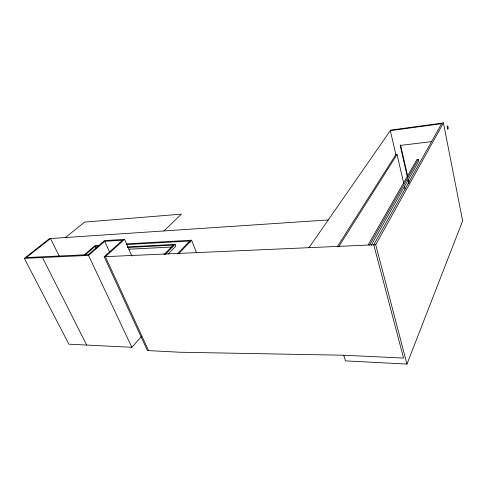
<?xml version="1.0" encoding="UTF-8"?>
<svg xmlns="http://www.w3.org/2000/svg" width="487" height="487" viewBox="0 0 487 487"><rect width="100%" height="100%" fill="white"/><g stroke="black" fill="none" stroke-linecap="round" stroke-linejoin="round"><path stroke-width="0.73" d="M141.309 336.627L131.855 347.304L68.868 344.175L24.35 258.372L88.537 255.407L104.711 241.308L122.487 240.237L104.194 256.698L147.409 350.549L179.642 352.229L343.749 355.23L345.496 360.879L406.968 364.081L462.65 220.891L443.432 122.919L390.702 130.096L308.989 247.67M406.968 364.081L375.721 244.73L443.432 122.919M371.264 245.265L418.668 161.337L418.248 159.407L416.951 159.547L368.142 244.894M369.548 245.028L418.248 159.407M338.654 246.769L397.051 154.495L395.876 154.629L337.26 246.83M178.729 253.642L191.628 240.213L196.632 252.96M177.244 253.964L189.693 241.047L190.24 242.447M168.027 254.147L175.85 246.185L175.113 244.364L127.448 246.897M165.178 254.427L175.113 244.364M163.942 254.652L173.396 245.101L127.545 247.506M163.888 230.948L181.395 214.146L84.647 222.09L65.465 237.534M131.892 256.083L124.532 239.373L105.381 256.649L148.565 350.603M84.878 255.176L95.135 246.3L98.916 246.087M84.154 254.981L94.953 245.649L99.488 245.399M24.35 258.372L49.546 238.6L328.262 219.941M431.744 141.589L400.168 145.461L407.382 177.091M124.532 239.373L104.486 240.596L88.348 254.634L26.328 257.55L50.52 238.533L59.189 256.113M126.675 243.865L191.628 240.213M126.145 244.577L189.693 241.047M129.055 249.204L171.881 247.037M104.194 256.698L375.721 244.73M343.749 355.23L403.577 358.067L373.76 244.815L441.581 123.704L390.306 130.662L395.876 154.629M42.46 257.538L86.698 345.064M88.537 255.407L131.855 347.304M95.135 246.3L96.091 248.364M104.711 241.308L109.733 252.333M397.051 154.495L403.705 183.246M404.393 186.198L405.074 189.145M400.551 144.87L407.741 176.458M408.41 179.399L409.08 182.339M407.887 179.295L408.891 183.709M447.212 126.675A1.729 0.444 84.8 0 0 447.778 129.359A1.729 0.444 84.8 0 0 448.003 126.894A1.729 0.444 84.8 0 0 447.212 126.675"/></g></svg>
